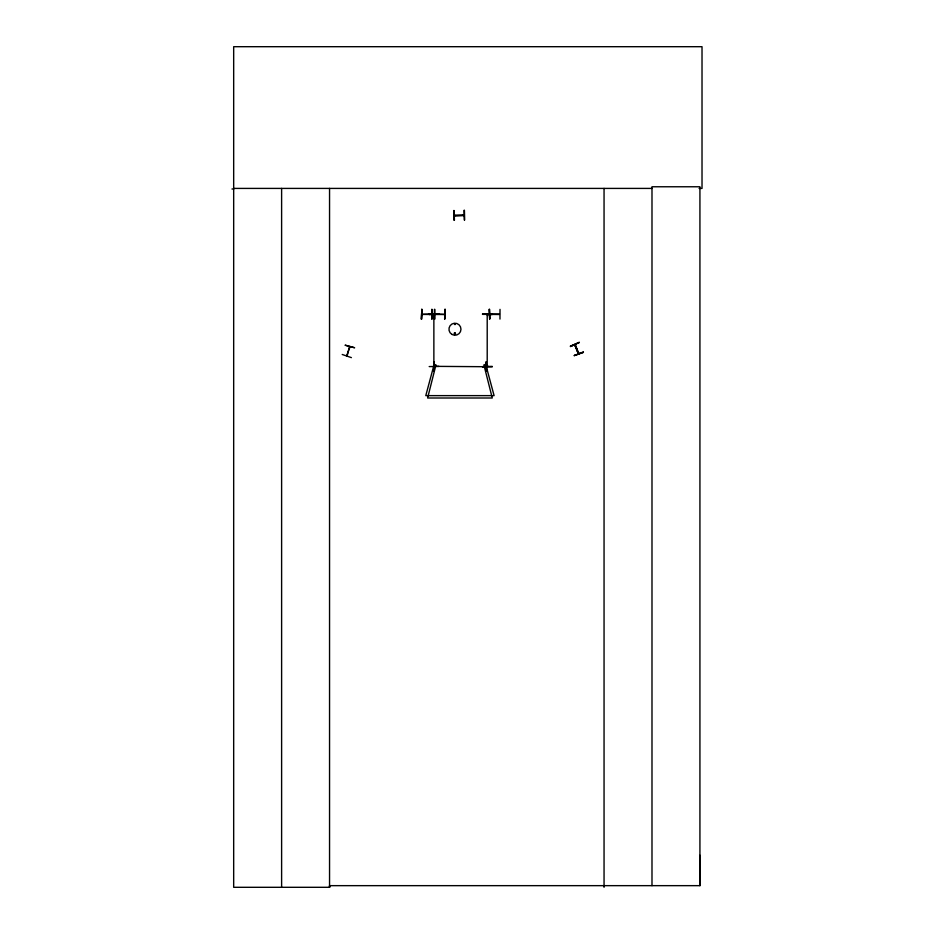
<?xml version="1.0" encoding="UTF-8"?>
<svg xmlns="http://www.w3.org/2000/svg" width="934" height="934" viewBox="0 0 934 934"><rect width="100%" height="100%" fill="white"/><g stroke="black" fill="none" stroke-linecap="round" stroke-linejoin="round"><path stroke-width="1.4" d="M329.55 188.411L329.55 887.3L329.562 885.654L699.928 885.654L699.998 855.264M575.216 345.907L575.239 344.669L578.391 353.612M578.905 353.589L578.52 352.643M346.712 355.842L349.701 346.712L347.109 355.866M347.39 355.095L346.689 355.936M349.596 346.888L349.83 347.903M434.205 314.478L433.831 315.435M435.092 366.817L434.24 366.28M487.209 366.42L487.209 314.478M487.595 314.513L487.653 315.353M487.104 365.544L487.595 366.385M454.496 324.063C455.64 322.627 455.243 326.024 454.543 323.946M434.24 315.423L434.298 314.688M487.163 314.688L487.548 315.458M342.229 354.476L351.406 357.629M345.253 345.253L354.64 347.763L345.276 345.195M454.146 333.286C455.29 336.859 456.177 331.652 454.519 332.994M455.535 334.08C454.73 331.57 454.122 335.259 455.255 334.255M454.321 215.194L455.208 215.614M578.846 353.496L575.181 344.658M435.267 366.77L434.217 366.723M464.035 215.439L454.496 215.754L454.531 215.147M463.824 215.439L454.496 215.649M434.345 366.35L486.042 366.723M486.135 366.385L485.271 366.828M489.883 314.058L499.48 314.058M487.163 365.463L487.209 366.315M570.487 346.444L579.302 342.381L570.534 346.572M570.347 346.117L579.313 342.416M574.282 355.667L583.248 351.978M583.388 352.305L574.223 355.539L583.4 352.351M463.147 214.96L464.023 214.995M444.444 314.501L435.046 314.478M499.27 314.501L489.883 314.396M454.426 220.214L454.087 210.524M454.426 215.194L463.929 215.334M464.665 220.004L464.42 210.302M429.185 314.373L438.875 313.917L429.185 314.513M429.173 314.022L438.875 313.952M482.528 314.022L492.23 314.454L482.528 313.976M482.528 314.373L492.23 314.314M438.887 366.385L429.185 366.583M492.23 366.385L482.528 366.583M482.528 366.934L492.23 366.875M433.703 371.405L434.182 361.703L433.691 370.027M231.982 188.995L233.675 188.983M233.675 188.411L651.99 188.411M699.099 188.411L702.018 188.411L702.018 46.7L233.675 46.7L233.675 887.3L329.62 887.3L329.62 885.654M432.115 309.376L432.08 319.078M434.415 309.376L434.462 319.078M445.191 309.376L444.654 319.078L445.144 309.376M489.241 309.376L489.708 319.078L489.288 309.376M500.017 309.376L499.97 319.078M435.046 314.058L444.549 314.396M431.59 314.501L421.981 314.396L431.45 314.022M487.536 365.439L487.548 366.315M575.111 345.638L578.415 353.834L575.099 345.697M433.796 315.505L433.866 314.583L433.866 366.315L433.855 365.439M464.058 210.313L464.268 220.004M453.737 210.524L453.936 220.226M486.661 370.016L486.112 361.703L486.17 371.405M434.205 314.583L434.205 315.458M434.041 361.703L434.17 371.405M699.928 885.654L699.928 186.765L651.99 186.765L651.99 885.654M604.053 188.411L604.053 887.3M489.638 309.376L489.638 319.078M444.782 309.376L444.782 319.078M434.812 309.376L434.812 319.078M431.718 309.376L431.718 319.078M421.748 309.376L421.748 319.078M281.613 188.411L281.613 887.3M434.147 364.4L425.787 395.631L494.086 395.631L485.715 364.4L483.894 364.89L492.265 398.001L427.609 398.001L435.968 364.89L434.147 364.4M421.888 309.376L421.339 319.078L421.888 309.376M451.951 334.43A6.013 6.013 0 0 0 460.976 329.223A6.013 6.013 0 0 0 451.951 324.016A6.013 6.013 0 0 0 451.951 334.43"/></g></svg>
